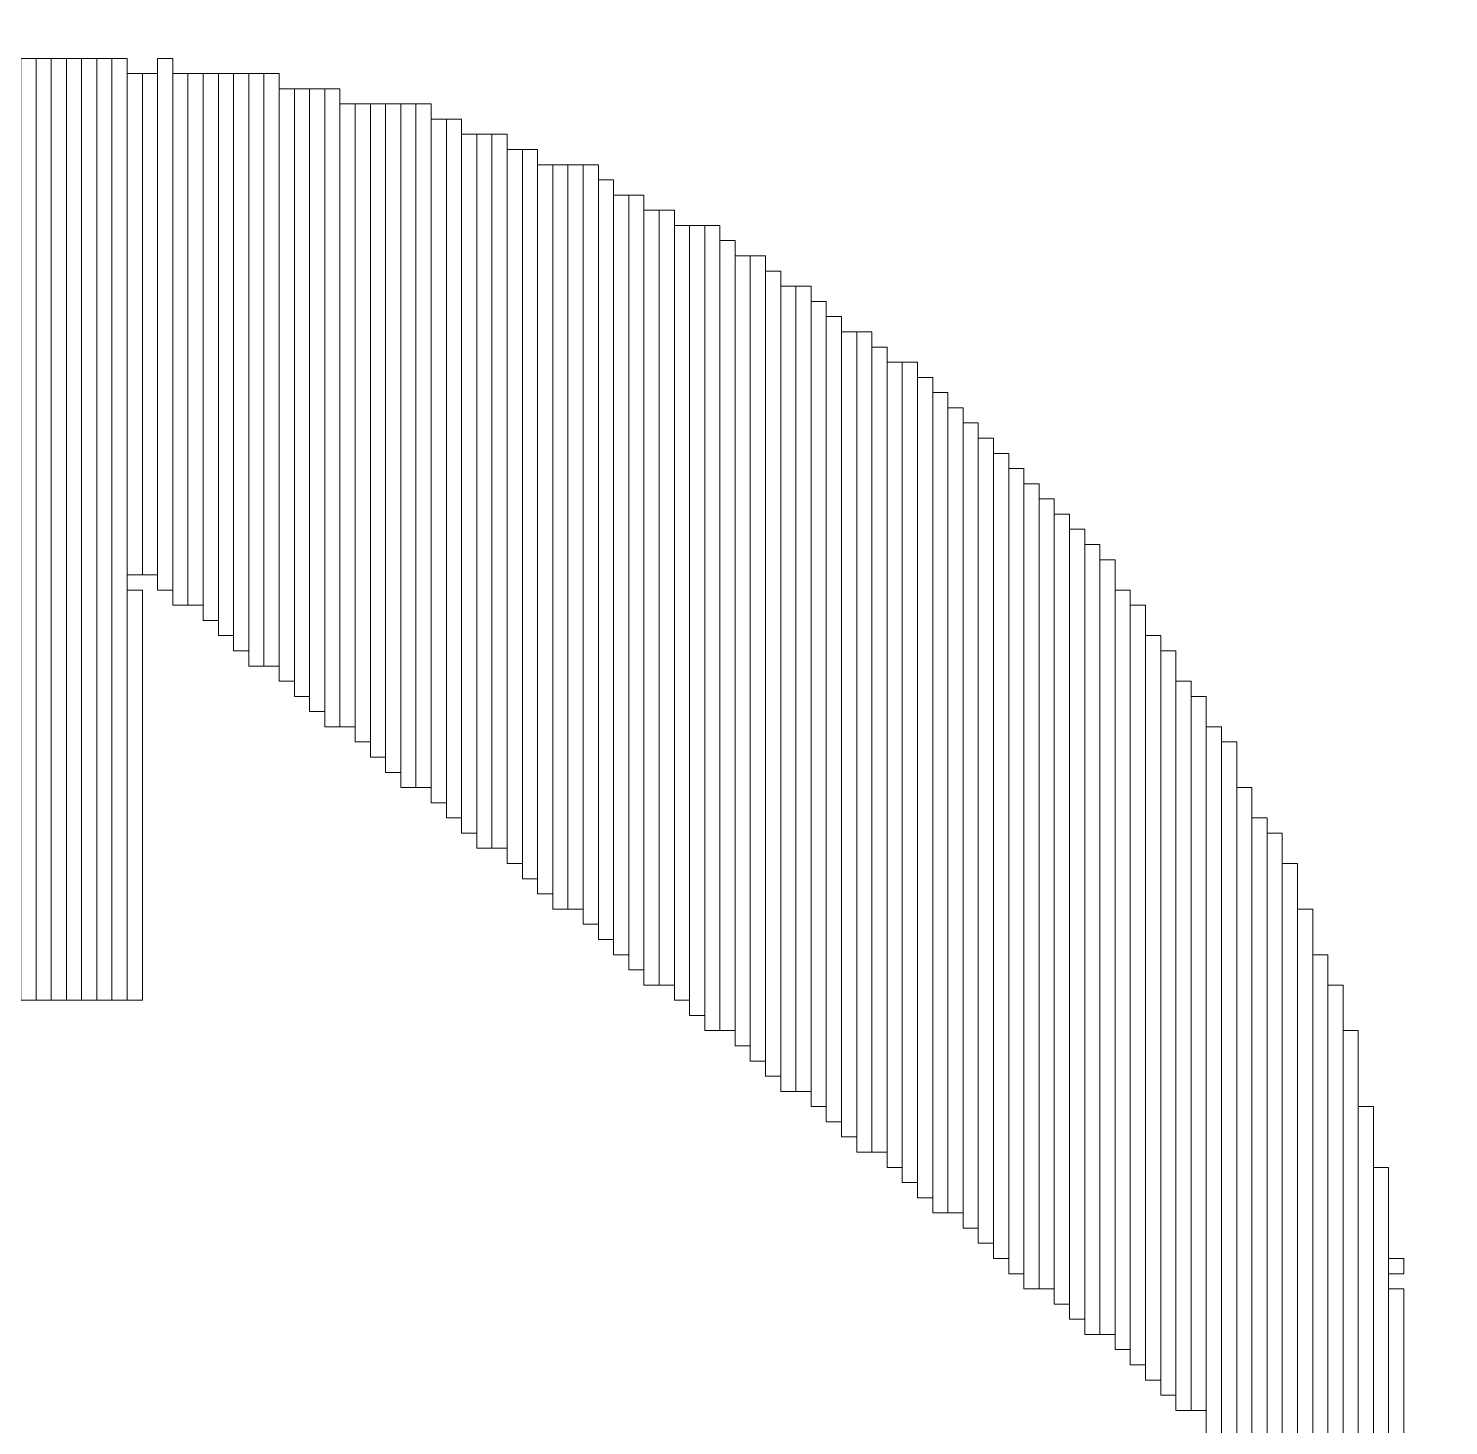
# Model space of a CAD drawing. Header units: millimetres. Extents: x -90 to 99, y -65 to 67.
# Drawn here: x 21.138 to 23.512, y 20.591 to 22.927 of the extents above; entities that cross this region are included whole.
import ezdxf

# ---------------------------------------------------------------- set-up
doc = ezdxf.new("R2010")
doc.units = ezdxf.units.MM
doc.header["$MEASUREMENT"] = 0
doc.layers.add('BG_OUTLINE', color=7, linetype='Continuous')
doc.layers.add('MA_PEN3', color=7, linetype='Continuous')

msp = doc.modelspace()

# ---------------------------------------------------------------- linework, layer by layer
at = {"layer": 'BG_OUTLINE', "color": 3, "lineweight": 9}
msp.add_open_spline([(-71.7269, -61.8795), (-71.7269, -61.8795), (-71.7343, 42.2681), (-71.7343, 42.2681), (-71.7343, 42.2681), (-71.7348, 43.0066), (-71.4419, 43.715), (-70.92, 44.2375), (-70.92, 44.2375), (-70.3982, 44.76), (-69.6866, 45.0538), (-68.9482, 45.0543), (-68.9482, 45.0543), (-68.9482, 45.0543), (75.2046, 45.0543), (75.2046, 45.0543), (75.2046, 45.0543), (76.8319, 45.0552), (78.1763, 43.7805), (78.2661, 42.1556), (78.2661, 42.1556), (78.2661, 42.1556), (78.2661, 31.2814), (78.2661, 31.2814), (78.2661, 31.2814), (78.2661, 31.2814), (72.2646, 31.2814), (72.2646, 31.2814), (72.2646, 31.2814), (72.2646, 31.2814), (72.2646, 26.9814), (72.2646, 26.9814), (72.2646, 26.9814), (72.2646, 26.9814), (78.2661, 26.9814), (78.2661, 26.9814), (78.2661, 26.9814), (78.2661, 26.9814), (78.2661, 18.6553), (78.2661, 18.6553), (78.2661, 18.6553), (78.2661, 18.6553), (72.2496, 18.6553), (72.2496, 18.6553), (72.2496, 18.6553), (72.2496, 18.6553), (72.2496, 14.3553), (72.2496, 14.3553), (72.2496, 14.3553), (72.2496, 14.3553), (78.2661, 14.3553), (78.2661, 14.3553), (78.2661, 14.3553), (78.2661, 14.3553), (78.2661, 9.255), (78.2661, 9.255), (78.2661, 9.255), (78.2661, 9.255), (72.2648, 9.255), (72.2648, 9.255), (72.2648, 9.255), (72.2648, 9.255), (72.2648, 4.955), (72.2648, 4.955), (72.2648, 4.955), (72.2648, 4.955), (78.2661, 4.955), (78.2661, 4.955), (78.2661, 4.955), (78.2661, 4.955), (78.2661, -3.3762), (78.2661, -3.3762), (78.2661, -3.3762), (78.2661, -3.3762), (72.2445, -3.3762), (72.2445, -3.3762), (72.2445, -3.3762), (72.2445, -3.3762), (72.2445, -7.6762), (72.2445, -7.6762), (72.2445, -7.6762), (72.2445, -7.6762), (78.2661, -7.6762), (78.2661, -7.6762), (78.2661, -7.6762), (78.2661, -7.6762), (78.2661, -12.7615), (78.2661, -12.7615), (78.2661, -12.7615), (78.2661, -12.7615), (72.2651, -12.7615), (72.2651, -12.7615), (72.2651, -12.7615), (72.2651, -12.7615), (72.2651, -17.0615), (72.2651, -17.0615), (72.2651, -17.0615), (72.2651, -17.0615), (78.2661, -17.0615), (78.2661, -17.0615), (78.2661, -17.0615), (78.2661, -17.0615), (78.2661, -25.4097), (78.2661, -25.4097), (78.2661, -25.4097), (78.2661, -25.4097), (72.2656, -25.4097), (72.2656, -25.4097), (72.2656, -25.4097), (72.2656, -25.4097), (72.2656, -29.7097), (72.2656, -29.7097), (72.2656, -29.7097), (72.2656, -29.7097), (78.2661, -29.7097), (78.2661, -29.7097), (78.2661, -29.7097), (78.2661, -29.7097), (78.2661, -34.793), (78.2661, -34.793), (78.2661, -34.793), (78.2661, -34.793), (72.2679, -34.793), (72.2679, -34.793), (72.2679, -34.793), (72.2679, -34.793), (72.2679, -39.0929), (72.2679, -39.0929), (72.2679, -39.0929), (72.2679, -39.0929), (78.2661, -39.0929), (78.2661, -39.0929), (78.2661, -39.0929), (78.2661, -39.0929), (78.2661, -47.4269), (78.2661, -47.4269), (78.2661, -47.4269), (78.2661, -47.4269), (72.2679, -47.4269), (72.2679, -47.4269), (72.2679, -47.4269), (72.2679, -47.4269), (72.2679, -51.7269), (72.2679, -51.7269), (72.2679, -51.7269), (72.2679, -51.7269), (78.2661, -51.7269), (78.2661, -51.7269), (78.2661, -51.7269), (78.2661, -51.7269), (78.2661, -51.8138), (78.2661, -51.8138), (78.2661, -51.8138), (78.2661, -51.8138), (78.2656, -61.8468), (78.2656, -61.8468), (78.2656, -61.8468), (78.2661, -62.6669), (77.9407, -63.4536), (77.3612, -64.0339), (77.3612, -64.0339), (76.7817, -64.6142), (75.9915, -64.9405), (75.1713, -64.941), (75.1713, -64.941), (75.1713, -64.941), (-68.6609, -64.9456), (-68.6609, -64.9456), (-68.6609, -64.9456), (-69.4735, -64.9461), (-70.2531, -64.6237), (-70.8281, -64.0495), (-70.8281, -64.0495), (-71.4031, -63.4752), (-71.7264, -62.6922), (-71.7269, -61.8795)], degree=3, knots=[0, 0, 0, 0, 0.022727, 0.022727, 0.022727, 0.022727, 0.045455, 0.045455, 0.045455, 0.045455, 0.068182, 0.068182, 0.068182, 0.068182, 0.090909, 0.090909, 0.090909, 0.090909, 0.113636, 0.113636, 0.113636, 0.113636, 0.136364, 0.136364, 0.136364, 0.136364, 0.159091, 0.159091, 0.159091, 0.159091, 0.181818, 0.181818, 0.181818, 0.181818, 0.204545, 0.204545, 0.204545, 0.204545, 0.227273, 0.227273, 0.227273, 0.227273, 0.25, 0.25, 0.25, 0.25, 0.272727, 0.272727, 0.272727, 0.272727, 0.295455, 0.295455, 0.295455, 0.295455, 0.318182, 0.318182, 0.318182, 0.318182, 0.340909, 0.340909, 0.340909, 0.340909, 0.363636, 0.363636, 0.363636, 0.363636, 0.386364, 0.386364, 0.386364, 0.386364, 0.409091, 0.409091, 0.409091, 0.409091, 0.431818, 0.431818, 0.431818, 0.431818, 0.454545, 0.454545, 0.454545, 0.454545, 0.477273, 0.477273, 0.477273, 0.477273, 0.5, 0.5, 0.5, 0.5, 0.522727, 0.522727, 0.522727, 0.522727, 0.545455, 0.545455, 0.545455, 0.545455, 0.568182, 0.568182, 0.568182, 0.568182, 0.590909, 0.590909, 0.590909, 0.590909, 0.613636, 0.613636, 0.613636, 0.613636, 0.636364, 0.636364, 0.636364, 0.636364, 0.659091, 0.659091, 0.659091, 0.659091, 0.681818, 0.681818, 0.681818, 0.681818, 0.704545, 0.704545, 0.704545, 0.704545, 0.727273, 0.727273, 0.727273, 0.727273, 0.75, 0.75, 0.75, 0.75, 0.772727, 0.772727, 0.772727, 0.772727, 0.795455, 0.795455, 0.795455, 0.795455, 0.818182, 0.818182, 0.818182, 0.818182, 0.840909, 0.840909, 0.840909, 0.840909, 0.863636, 0.863636, 0.863636, 0.863636, 0.886364, 0.886364, 0.886364, 0.886364, 0.909091, 0.909091, 0.909091, 0.909091, 0.931818, 0.931818, 0.931818, 0.931818, 0.954545, 0.954545, 0.954545, 0.954545, 0.977273, 0.977273, 0.977273, 0.977273, 1, 1, 1, 1], dxfattribs=at)
at = {"layer": 'MA_PEN3', "color": 5, "lineweight": 9}
for points in [[(21.1255, 22.8773), (21.1255, 22.8773), (21.1509, 22.8773), (21.1509, 22.8773), (21.1509, 22.8773), (21.1509, 22.8773), (21.1509, 21.3025), (21.1509, 21.3025), (21.1509, 21.3025), (21.1509, 21.3025), (21.1255, 21.3025), (21.1255, 21.3025), (21.1255, 21.3025), (21.1255, 21.3025), (21.1255, 22.8773), (21.1255, 22.8773)], [(21.1509, 22.8773), (21.1509, 22.8773), (21.1763, 22.8773), (21.1763, 22.8773), (21.1763, 22.8773), (21.1763, 22.8773), (21.1763, 21.3025), (21.1763, 21.3025), (21.1763, 21.3025), (21.1763, 21.3025), (21.1509, 21.3025), (21.1509, 21.3025), (21.1509, 21.3025), (21.1509, 21.3025), (21.1509, 22.8773), (21.1509, 22.8773)], [(21.1763, 22.8773), (21.1763, 22.8773), (21.2017, 22.8773), (21.2017, 22.8773), (21.2017, 22.8773), (21.2017, 22.8773), (21.2017, 21.3025), (21.2017, 21.3025), (21.2017, 21.3025), (21.2017, 21.3025), (21.1763, 21.3025), (21.1763, 21.3025), (21.1763, 21.3025), (21.1763, 21.3025), (21.1763, 22.8773), (21.1763, 22.8773)], [(21.2017, 22.8773), (21.2017, 22.8773), (21.2271, 22.8773), (21.2271, 22.8773), (21.2271, 22.8773), (21.2271, 22.8773), (21.2271, 21.3025), (21.2271, 21.3025), (21.2271, 21.3025), (21.2271, 21.3025), (21.2017, 21.3025), (21.2017, 21.3025), (21.2017, 21.3025), (21.2017, 21.3025), (21.2017, 22.8773), (21.2017, 22.8773)], [(21.2271, 22.8773), (21.2271, 22.8773), (21.2525, 22.8773), (21.2525, 22.8773), (21.2525, 22.8773), (21.2525, 22.8773), (21.2525, 21.3025), (21.2525, 21.3025), (21.2525, 21.3025), (21.2525, 21.3025), (21.2271, 21.3025), (21.2271, 21.3025), (21.2271, 21.3025), (21.2271, 21.3025), (21.2271, 22.8773), (21.2271, 22.8773)], [(21.2525, 22.8773), (21.2525, 22.8773), (21.2779, 22.8773), (21.2779, 22.8773), (21.2779, 22.8773), (21.2779, 22.8773), (21.2779, 21.3025), (21.2779, 21.3025), (21.2779, 21.3025), (21.2779, 21.3025), (21.2525, 21.3025), (21.2525, 21.3025), (21.2525, 21.3025), (21.2525, 21.3025), (21.2525, 22.8773), (21.2525, 22.8773)], [(21.2779, 22.8773), (21.2779, 22.8773), (21.3033, 22.8773), (21.3033, 22.8773), (21.3033, 22.8773), (21.3033, 22.8773), (21.3033, 21.3025), (21.3033, 21.3025), (21.3033, 21.3025), (21.3033, 21.3025), (21.2779, 21.3025), (21.2779, 21.3025), (21.2779, 21.3025), (21.2779, 21.3025), (21.2779, 22.8773), (21.2779, 22.8773)], [(21.3541, 22.8773), (21.3541, 22.8773), (21.3795, 22.8773), (21.3795, 22.8773), (21.3795, 22.8773), (21.3795, 22.8773), (21.3795, 21.9883), (21.3795, 21.9883), (21.3795, 21.9883), (21.3795, 21.9883), (21.3541, 21.9883), (21.3541, 21.9883), (21.3541, 21.9883), (21.3541, 21.9883), (21.3541, 22.8773), (21.3541, 22.8773)], [(21.3033, 22.8519), (21.3033, 22.8519), (21.3287, 22.8519), (21.3287, 22.8519), (21.3287, 22.8519), (21.3287, 22.8519), (21.3287, 22.0137), (21.3287, 22.0137), (21.3287, 22.0137), (21.3287, 22.0137), (21.3033, 22.0137), (21.3033, 22.0137), (21.3033, 22.0137), (21.3033, 22.0137), (21.3033, 22.8519), (21.3033, 22.8519)], [(21.3287, 22.8519), (21.3287, 22.8519), (21.3541, 22.8519), (21.3541, 22.8519), (21.3541, 22.8519), (21.3541, 22.8519), (21.3541, 22.0137), (21.3541, 22.0137), (21.3541, 22.0137), (21.3541, 22.0137), (21.3287, 22.0137), (21.3287, 22.0137), (21.3287, 22.0137), (21.3287, 22.0137), (21.3287, 22.8519), (21.3287, 22.8519)], [(21.3795, 22.8519), (21.3795, 22.8519), (21.4049, 22.8519), (21.4049, 22.8519), (21.4049, 22.8519), (21.4049, 22.8519), (21.4049, 21.9629), (21.4049, 21.9629), (21.4049, 21.9629), (21.4049, 21.9629), (21.3795, 21.9629), (21.3795, 21.9629), (21.3795, 21.9629), (21.3795, 21.9629), (21.3795, 22.8519), (21.3795, 22.8519)], [(21.4049, 22.8519), (21.4049, 22.8519), (21.4303, 22.8519), (21.4303, 22.8519), (21.4303, 22.8519), (21.4303, 22.8519), (21.4303, 21.9629), (21.4303, 21.9629), (21.4303, 21.9629), (21.4303, 21.9629), (21.4049, 21.9629), (21.4049, 21.9629), (21.4049, 21.9629), (21.4049, 21.9629), (21.4049, 22.8519), (21.4049, 22.8519)], [(21.4303, 22.8519), (21.4303, 22.8519), (21.4557, 22.8519), (21.4557, 22.8519), (21.4557, 22.8519), (21.4557, 22.8519), (21.4557, 21.9375), (21.4557, 21.9375), (21.4557, 21.9375), (21.4557, 21.9375), (21.4303, 21.9375), (21.4303, 21.9375), (21.4303, 21.9375), (21.4303, 21.9375), (21.4303, 22.8519), (21.4303, 22.8519)], [(21.4557, 22.8519), (21.4557, 22.8519), (21.4811, 22.8519), (21.4811, 22.8519), (21.4811, 22.8519), (21.4811, 22.8519), (21.4811, 21.9121), (21.4811, 21.9121), (21.4811, 21.9121), (21.4811, 21.9121), (21.4557, 21.9121), (21.4557, 21.9121), (21.4557, 21.9121), (21.4557, 21.9121), (21.4557, 22.8519), (21.4557, 22.8519)], [(21.4811, 22.8519), (21.4811, 22.8519), (21.5065, 22.8519), (21.5065, 22.8519), (21.5065, 22.8519), (21.5065, 22.8519), (21.5065, 21.8867), (21.5065, 21.8867), (21.5065, 21.8867), (21.5065, 21.8867), (21.4811, 21.8867), (21.4811, 21.8867), (21.4811, 21.8867), (21.4811, 21.8867), (21.4811, 22.8519), (21.4811, 22.8519)], [(21.5065, 22.8519), (21.5065, 22.8519), (21.5319, 22.8519), (21.5319, 22.8519), (21.5319, 22.8519), (21.5319, 22.8519), (21.5319, 21.8613), (21.5319, 21.8613), (21.5319, 21.8613), (21.5319, 21.8613), (21.5065, 21.8613), (21.5065, 21.8613), (21.5065, 21.8613), (21.5065, 21.8613), (21.5065, 22.8519), (21.5065, 22.8519)], [(21.5319, 22.8519), (21.5319, 22.8519), (21.5573, 22.8519), (21.5573, 22.8519), (21.5573, 22.8519), (21.5573, 22.8519), (21.5573, 21.8613), (21.5573, 21.8613), (21.5573, 21.8613), (21.5573, 21.8613), (21.5319, 21.8613), (21.5319, 21.8613), (21.5319, 21.8613), (21.5319, 21.8613), (21.5319, 22.8519), (21.5319, 22.8519)], [(21.5573, 22.8265), (21.5573, 22.8265), (21.5827, 22.8265), (21.5827, 22.8265), (21.5827, 22.8265), (21.5827, 22.8265), (21.5827, 21.8359), (21.5827, 21.8359), (21.5827, 21.8359), (21.5827, 21.8359), (21.5573, 21.8359), (21.5573, 21.8359), (21.5573, 21.8359), (21.5573, 21.8359), (21.5573, 22.8265), (21.5573, 22.8265)], [(21.5827, 22.8265), (21.5827, 22.8265), (21.6081, 22.8265), (21.6081, 22.8265), (21.6081, 22.8265), (21.6081, 22.8265), (21.6081, 21.8105), (21.6081, 21.8105), (21.6081, 21.8105), (21.6081, 21.8105), (21.5827, 21.8105), (21.5827, 21.8105), (21.5827, 21.8105), (21.5827, 21.8105), (21.5827, 22.8265), (21.5827, 22.8265)], [(21.6081, 22.8265), (21.6081, 22.8265), (21.6335, 22.8265), (21.6335, 22.8265), (21.6335, 22.8265), (21.6335, 22.8265), (21.6335, 21.7851), (21.6335, 21.7851), (21.6335, 21.7851), (21.6335, 21.7851), (21.6081, 21.7851), (21.6081, 21.7851), (21.6081, 21.7851), (21.6081, 21.7851), (21.6081, 22.8265), (21.6081, 22.8265)], [(21.6335, 22.8265), (21.6335, 22.8265), (21.6589, 22.8265), (21.6589, 22.8265), (21.6589, 22.8265), (21.6589, 22.8265), (21.6589, 21.7597), (21.6589, 21.7597), (21.6589, 21.7597), (21.6589, 21.7597), (21.6335, 21.7597), (21.6335, 21.7597), (21.6335, 21.7597), (21.6335, 21.7597), (21.6335, 22.8265), (21.6335, 22.8265)], [(21.6589, 22.8011), (21.6589, 22.8011), (21.6843, 22.8011), (21.6843, 22.8011), (21.6843, 22.8011), (21.6843, 22.8011), (21.6843, 21.7597), (21.6843, 21.7597), (21.6843, 21.7597), (21.6843, 21.7597), (21.6589, 21.7597), (21.6589, 21.7597), (21.6589, 21.7597), (21.6589, 21.7597), (21.6589, 22.8011), (21.6589, 22.8011)], [(21.6843, 22.8011), (21.6843, 22.8011), (21.7097, 22.8011), (21.7097, 22.8011), (21.7097, 22.8011), (21.7097, 22.8011), (21.7097, 21.7343), (21.7097, 21.7343), (21.7097, 21.7343), (21.7097, 21.7343), (21.6843, 21.7343), (21.6843, 21.7343), (21.6843, 21.7343), (21.6843, 21.7343), (21.6843, 22.8011), (21.6843, 22.8011)], [(21.7097, 22.8011), (21.7097, 22.8011), (21.7351, 22.8011), (21.7351, 22.8011), (21.7351, 22.8011), (21.7351, 22.8011), (21.7351, 21.7089), (21.7351, 21.7089), (21.7351, 21.7089), (21.7351, 21.7089), (21.7097, 21.7089), (21.7097, 21.7089), (21.7097, 21.7089), (21.7097, 21.7089), (21.7097, 22.8011), (21.7097, 22.8011)], [(21.7351, 22.8011), (21.7351, 22.8011), (21.7605, 22.8011), (21.7605, 22.8011), (21.7605, 22.8011), (21.7605, 22.8011), (21.7605, 21.6835), (21.7605, 21.6835), (21.7605, 21.6835), (21.7605, 21.6835), (21.7351, 21.6835), (21.7351, 21.6835), (21.7351, 21.6835), (21.7351, 21.6835), (21.7351, 22.8011), (21.7351, 22.8011)], [(21.7605, 22.8011), (21.7605, 22.8011), (21.7859, 22.8011), (21.7859, 22.8011), (21.7859, 22.8011), (21.7859, 22.8011), (21.7859, 21.6581), (21.7859, 21.6581), (21.7859, 21.6581), (21.7859, 21.6581), (21.7605, 21.6581), (21.7605, 21.6581), (21.7605, 21.6581), (21.7605, 21.6581), (21.7605, 22.8011), (21.7605, 22.8011)], [(21.7859, 22.8011), (21.7859, 22.8011), (21.8113, 22.8011), (21.8113, 22.8011), (21.8113, 22.8011), (21.8113, 22.8011), (21.8113, 21.6581), (21.8113, 21.6581), (21.8113, 21.6581), (21.8113, 21.6581), (21.7859, 21.6581), (21.7859, 21.6581), (21.7859, 21.6581), (21.7859, 21.6581), (21.7859, 22.8011), (21.7859, 22.8011)], [(21.8113, 22.7757), (21.8113, 22.7757), (21.8367, 22.7757), (21.8367, 22.7757), (21.8367, 22.7757), (21.8367, 22.7757), (21.8367, 21.6327), (21.8367, 21.6327), (21.8367, 21.6327), (21.8367, 21.6327), (21.8113, 21.6327), (21.8113, 21.6327), (21.8113, 21.6327), (21.8113, 21.6327), (21.8113, 22.7757), (21.8113, 22.7757)], [(21.8367, 22.7757), (21.8367, 22.7757), (21.8621, 22.7757), (21.8621, 22.7757), (21.8621, 22.7757), (21.8621, 22.7757), (21.8621, 21.6073), (21.8621, 21.6073), (21.8621, 21.6073), (21.8621, 21.6073), (21.8367, 21.6073), (21.8367, 21.6073), (21.8367, 21.6073), (21.8367, 21.6073), (21.8367, 22.7757), (21.8367, 22.7757)], [(21.8621, 22.7503), (21.8621, 22.7503), (21.8875, 22.7503), (21.8875, 22.7503), (21.8875, 22.7503), (21.8875, 22.7503), (21.8875, 21.5819), (21.8875, 21.5819), (21.8875, 21.5819), (21.8875, 21.5819), (21.8621, 21.5819), (21.8621, 21.5819), (21.8621, 21.5819), (21.8621, 21.5819), (21.8621, 22.7503), (21.8621, 22.7503)], [(21.8875, 22.7503), (21.8875, 22.7503), (21.9129, 22.7503), (21.9129, 22.7503), (21.9129, 22.7503), (21.9129, 22.7503), (21.9129, 21.5565), (21.9129, 21.5565), (21.9129, 21.5565), (21.9129, 21.5565), (21.8875, 21.5565), (21.8875, 21.5565), (21.8875, 21.5565), (21.8875, 21.5565), (21.8875, 22.7503), (21.8875, 22.7503)], [(21.9129, 22.7503), (21.9129, 22.7503), (21.9383, 22.7503), (21.9383, 22.7503), (21.9383, 22.7503), (21.9383, 22.7503), (21.9383, 21.5565), (21.9383, 21.5565), (21.9383, 21.5565), (21.9383, 21.5565), (21.9129, 21.5565), (21.9129, 21.5565), (21.9129, 21.5565), (21.9129, 21.5565), (21.9129, 22.7503), (21.9129, 22.7503)], [(21.9383, 22.7249), (21.9383, 22.7249), (21.9637, 22.7249), (21.9637, 22.7249), (21.9637, 22.7249), (21.9637, 22.7249), (21.9637, 21.5311), (21.9637, 21.5311), (21.9637, 21.5311), (21.9637, 21.5311), (21.9383, 21.5311), (21.9383, 21.5311), (21.9383, 21.5311), (21.9383, 21.5311), (21.9383, 22.7249), (21.9383, 22.7249)], [(21.9637, 22.7249), (21.9637, 22.7249), (21.9891, 22.7249), (21.9891, 22.7249), (21.9891, 22.7249), (21.9891, 22.7249), (21.9891, 21.5057), (21.9891, 21.5057), (21.9891, 21.5057), (21.9891, 21.5057), (21.9637, 21.5057), (21.9637, 21.5057), (21.9637, 21.5057), (21.9637, 21.5057), (21.9637, 22.7249), (21.9637, 22.7249)], [(21.9891, 22.6995), (21.9891, 22.6995), (22.0145, 22.6995), (22.0145, 22.6995), (22.0145, 22.6995), (22.0145, 22.6995), (22.0145, 21.4803), (22.0145, 21.4803), (22.0145, 21.4803), (22.0145, 21.4803), (21.9891, 21.4803), (21.9891, 21.4803), (21.9891, 21.4803), (21.9891, 21.4803), (21.9891, 22.6995), (21.9891, 22.6995)], [(22.0145, 22.6995), (22.0145, 22.6995), (22.0399, 22.6995), (22.0399, 22.6995), (22.0399, 22.6995), (22.0399, 22.6995), (22.0399, 21.4549), (22.0399, 21.4549), (22.0399, 21.4549), (22.0399, 21.4549), (22.0145, 21.4549), (22.0145, 21.4549), (22.0145, 21.4549), (22.0145, 21.4549), (22.0145, 22.6995), (22.0145, 22.6995)], [(22.0399, 22.6995), (22.0399, 22.6995), (22.0653, 22.6995), (22.0653, 22.6995), (22.0653, 22.6995), (22.0653, 22.6995), (22.0653, 21.4549), (22.0653, 21.4549), (22.0653, 21.4549), (22.0653, 21.4549), (22.0399, 21.4549), (22.0399, 21.4549), (22.0399, 21.4549), (22.0399, 21.4549), (22.0399, 22.6995), (22.0399, 22.6995)], [(22.0653, 22.6995), (22.0653, 22.6995), (22.0907, 22.6995), (22.0907, 22.6995), (22.0907, 22.6995), (22.0907, 22.6995), (22.0907, 21.4295), (22.0907, 21.4295), (22.0907, 21.4295), (22.0907, 21.4295), (22.0653, 21.4295), (22.0653, 21.4295), (22.0653, 21.4295), (22.0653, 21.4295), (22.0653, 22.6995), (22.0653, 22.6995)], [(22.0907, 22.6741), (22.0907, 22.6741), (22.1161, 22.6741), (22.1161, 22.6741), (22.1161, 22.6741), (22.1161, 22.6741), (22.1161, 21.4041), (22.1161, 21.4041), (22.1161, 21.4041), (22.1161, 21.4041), (22.0907, 21.4041), (22.0907, 21.4041), (22.0907, 21.4041), (22.0907, 21.4041), (22.0907, 22.6741), (22.0907, 22.6741)], [(22.1161, 22.6487), (22.1161, 22.6487), (22.1415, 22.6487), (22.1415, 22.6487), (22.1415, 22.6487), (22.1415, 22.6487), (22.1415, 21.3787), (22.1415, 21.3787), (22.1415, 21.3787), (22.1415, 21.3787), (22.1161, 21.3787), (22.1161, 21.3787), (22.1161, 21.3787), (22.1161, 21.3787), (22.1161, 22.6487), (22.1161, 22.6487)], [(22.1415, 22.6487), (22.1415, 22.6487), (22.1669, 22.6487), (22.1669, 22.6487), (22.1669, 22.6487), (22.1669, 22.6487), (22.1669, 21.3533), (22.1669, 21.3533), (22.1669, 21.3533), (22.1669, 21.3533), (22.1415, 21.3533), (22.1415, 21.3533), (22.1415, 21.3533), (22.1415, 21.3533), (22.1415, 22.6487), (22.1415, 22.6487)], [(22.1669, 22.6233), (22.1669, 22.6233), (22.1923, 22.6233), (22.1923, 22.6233), (22.1923, 22.6233), (22.1923, 22.6233), (22.1923, 21.3279), (22.1923, 21.3279), (22.1923, 21.3279), (22.1923, 21.3279), (22.1669, 21.3279), (22.1669, 21.3279), (22.1669, 21.3279), (22.1669, 21.3279), (22.1669, 22.6233), (22.1669, 22.6233)], [(22.1923, 22.6233), (22.1923, 22.6233), (22.2177, 22.6233), (22.2177, 22.6233), (22.2177, 22.6233), (22.2177, 22.6233), (22.2177, 21.3279), (22.2177, 21.3279), (22.2177, 21.3279), (22.2177, 21.3279), (22.1923, 21.3279), (22.1923, 21.3279), (22.1923, 21.3279), (22.1923, 21.3279), (22.1923, 22.6233), (22.1923, 22.6233)], [(22.2177, 22.5979), (22.2177, 22.5979), (22.2431, 22.5979), (22.2431, 22.5979), (22.2431, 22.5979), (22.2431, 22.5979), (22.2431, 21.3025), (22.2431, 21.3025), (22.2431, 21.3025), (22.2431, 21.3025), (22.2177, 21.3025), (22.2177, 21.3025), (22.2177, 21.3025), (22.2177, 21.3025), (22.2177, 22.5979), (22.2177, 22.5979)], [(22.2431, 22.5979), (22.2431, 22.5979), (22.2685, 22.5979), (22.2685, 22.5979), (22.2685, 22.5979), (22.2685, 22.5979), (22.2685, 21.2771), (22.2685, 21.2771), (22.2685, 21.2771), (22.2685, 21.2771), (22.2431, 21.2771), (22.2431, 21.2771), (22.2431, 21.2771), (22.2431, 21.2771), (22.2431, 22.5979), (22.2431, 22.5979)], [(22.2685, 22.5979), (22.2685, 22.5979), (22.2939, 22.5979), (22.2939, 22.5979), (22.2939, 22.5979), (22.2939, 22.5979), (22.2939, 21.2517), (22.2939, 21.2517), (22.2939, 21.2517), (22.2939, 21.2517), (22.2685, 21.2517), (22.2685, 21.2517), (22.2685, 21.2517), (22.2685, 21.2517), (22.2685, 22.5979), (22.2685, 22.5979)], [(22.2939, 22.5725), (22.2939, 22.5725), (22.3193, 22.5725), (22.3193, 22.5725), (22.3193, 22.5725), (22.3193, 22.5725), (22.3193, 21.2517), (22.3193, 21.2517), (22.3193, 21.2517), (22.3193, 21.2517), (22.2939, 21.2517), (22.2939, 21.2517), (22.2939, 21.2517), (22.2939, 21.2517), (22.2939, 22.5725), (22.2939, 22.5725)], [(22.3193, 22.5471), (22.3193, 22.5471), (22.3447, 22.5471), (22.3447, 22.5471), (22.3447, 22.5471), (22.3447, 22.5471), (22.3447, 21.2263), (22.3447, 21.2263), (22.3447, 21.2263), (22.3447, 21.2263), (22.3193, 21.2263), (22.3193, 21.2263), (22.3193, 21.2263), (22.3193, 21.2263), (22.3193, 22.5471), (22.3193, 22.5471)], [(22.3447, 22.5471), (22.3447, 22.5471), (22.3701, 22.5471), (22.3701, 22.5471), (22.3701, 22.5471), (22.3701, 22.5471), (22.3701, 21.2009), (22.3701, 21.2009), (22.3701, 21.2009), (22.3701, 21.2009), (22.3447, 21.2009), (22.3447, 21.2009), (22.3447, 21.2009), (22.3447, 21.2009), (22.3447, 22.5471), (22.3447, 22.5471)], [(22.3701, 22.5217), (22.3701, 22.5217), (22.3955, 22.5217), (22.3955, 22.5217), (22.3955, 22.5217), (22.3955, 22.5217), (22.3955, 21.1755), (22.3955, 21.1755), (22.3955, 21.1755), (22.3955, 21.1755), (22.3701, 21.1755), (22.3701, 21.1755), (22.3701, 21.1755), (22.3701, 21.1755), (22.3701, 22.5217), (22.3701, 22.5217)], [(22.3955, 22.4963), (22.3955, 22.4963), (22.4209, 22.4963), (22.4209, 22.4963), (22.4209, 22.4963), (22.4209, 22.4963), (22.4209, 21.1501), (22.4209, 21.1501), (22.4209, 21.1501), (22.4209, 21.1501), (22.3955, 21.1501), (22.3955, 21.1501), (22.3955, 21.1501), (22.3955, 21.1501), (22.3955, 22.4963), (22.3955, 22.4963)], [(22.4209, 22.4963), (22.4209, 22.4963), (22.4463, 22.4963), (22.4463, 22.4963), (22.4463, 22.4963), (22.4463, 22.4963), (22.4463, 21.1501), (22.4463, 21.1501), (22.4463, 21.1501), (22.4463, 21.1501), (22.4209, 21.1501), (22.4209, 21.1501), (22.4209, 21.1501), (22.4209, 21.1501), (22.4209, 22.4963), (22.4209, 22.4963)], [(22.4463, 22.4709), (22.4463, 22.4709), (22.4717, 22.4709), (22.4717, 22.4709), (22.4717, 22.4709), (22.4717, 22.4709), (22.4717, 21.1247), (22.4717, 21.1247), (22.4717, 21.1247), (22.4717, 21.1247), (22.4463, 21.1247), (22.4463, 21.1247), (22.4463, 21.1247), (22.4463, 21.1247), (22.4463, 22.4709), (22.4463, 22.4709)], [(22.4717, 22.4455), (22.4717, 22.4455), (22.4971, 22.4455), (22.4971, 22.4455), (22.4971, 22.4455), (22.4971, 22.4455), (22.4971, 21.0993), (22.4971, 21.0993), (22.4971, 21.0993), (22.4971, 21.0993), (22.4717, 21.0993), (22.4717, 21.0993), (22.4717, 21.0993), (22.4717, 21.0993), (22.4717, 22.4455), (22.4717, 22.4455)], [(22.4971, 22.4201), (22.4971, 22.4201), (22.5225, 22.4201), (22.5225, 22.4201), (22.5225, 22.4201), (22.5225, 22.4201), (22.5225, 21.0739), (22.5225, 21.0739), (22.5225, 21.0739), (22.5225, 21.0739), (22.4971, 21.0739), (22.4971, 21.0739), (22.4971, 21.0739), (22.4971, 21.0739), (22.4971, 22.4201), (22.4971, 22.4201)], [(22.5225, 22.4201), (22.5225, 22.4201), (22.5479, 22.4201), (22.5479, 22.4201), (22.5479, 22.4201), (22.5479, 22.4201), (22.5479, 21.0485), (22.5479, 21.0485), (22.5479, 21.0485), (22.5479, 21.0485), (22.5225, 21.0485), (22.5225, 21.0485), (22.5225, 21.0485), (22.5225, 21.0485), (22.5225, 22.4201), (22.5225, 22.4201)], [(22.5479, 22.3947), (22.5479, 22.3947), (22.5733, 22.3947), (22.5733, 22.3947), (22.5733, 22.3947), (22.5733, 22.3947), (22.5733, 21.0485), (22.5733, 21.0485), (22.5733, 21.0485), (22.5733, 21.0485), (22.5479, 21.0485), (22.5479, 21.0485), (22.5479, 21.0485), (22.5479, 21.0485), (22.5479, 22.3947), (22.5479, 22.3947)], [(22.5733, 22.3693), (22.5733, 22.3693), (22.5987, 22.3693), (22.5987, 22.3693), (22.5987, 22.3693), (22.5987, 22.3693), (22.5987, 21.0231), (22.5987, 21.0231), (22.5987, 21.0231), (22.5987, 21.0231), (22.5733, 21.0231), (22.5733, 21.0231), (22.5733, 21.0231), (22.5733, 21.0231), (22.5733, 22.3693), (22.5733, 22.3693)], [(22.5987, 22.3693), (22.5987, 22.3693), (22.6241, 22.3693), (22.6241, 22.3693), (22.6241, 22.3693), (22.6241, 22.3693), (22.6241, 20.9977), (22.6241, 20.9977), (22.6241, 20.9977), (22.6241, 20.9977), (22.5987, 20.9977), (22.5987, 20.9977), (22.5987, 20.9977), (22.5987, 20.9977), (22.5987, 22.3693), (22.5987, 22.3693)], [(22.6241, 22.3439), (22.6241, 22.3439), (22.6495, 22.3439), (22.6495, 22.3439), (22.6495, 22.3439), (22.6495, 22.3439), (22.6495, 20.9723), (22.6495, 20.9723), (22.6495, 20.9723), (22.6495, 20.9723), (22.6241, 20.9723), (22.6241, 20.9723), (22.6241, 20.9723), (22.6241, 20.9723), (22.6241, 22.3439), (22.6241, 22.3439)], [(22.6495, 22.3185), (22.6495, 22.3185), (22.6749, 22.3185), (22.6749, 22.3185), (22.6749, 22.3185), (22.6749, 22.3185), (22.6749, 20.9469), (22.6749, 20.9469), (22.6749, 20.9469), (22.6749, 20.9469), (22.6495, 20.9469), (22.6495, 20.9469), (22.6495, 20.9469), (22.6495, 20.9469), (22.6495, 22.3185), (22.6495, 22.3185)], [(22.6749, 22.2931), (22.6749, 22.2931), (22.7003, 22.2931), (22.7003, 22.2931), (22.7003, 22.2931), (22.7003, 22.2931), (22.7003, 20.9469), (22.7003, 20.9469), (22.7003, 20.9469), (22.7003, 20.9469), (22.6749, 20.9469), (22.6749, 20.9469), (22.6749, 20.9469), (22.6749, 20.9469), (22.6749, 22.2931), (22.6749, 22.2931)], [(22.7003, 22.2677), (22.7003, 22.2677), (22.7257, 22.2677), (22.7257, 22.2677), (22.7257, 22.2677), (22.7257, 22.2677), (22.7257, 20.9215), (22.7257, 20.9215), (22.7257, 20.9215), (22.7257, 20.9215), (22.7003, 20.9215), (22.7003, 20.9215), (22.7003, 20.9215), (22.7003, 20.9215), (22.7003, 22.2677), (22.7003, 22.2677)], [(22.7257, 22.2423), (22.7257, 22.2423), (22.7511, 22.2423), (22.7511, 22.2423), (22.7511, 22.2423), (22.7511, 22.2423), (22.7511, 20.8961), (22.7511, 20.8961), (22.7511, 20.8961), (22.7511, 20.8961), (22.7257, 20.8961), (22.7257, 20.8961), (22.7257, 20.8961), (22.7257, 20.8961), (22.7257, 22.2423), (22.7257, 22.2423)], [(22.7511, 22.2169), (22.7511, 22.2169), (22.7765, 22.2169), (22.7765, 22.2169), (22.7765, 22.2169), (22.7765, 22.2169), (22.7765, 20.8707), (22.7765, 20.8707), (22.7765, 20.8707), (22.7765, 20.8707), (22.7511, 20.8707), (22.7511, 20.8707), (22.7511, 20.8707), (22.7511, 20.8707), (22.7511, 22.2169), (22.7511, 22.2169)], [(22.7765, 22.1915), (22.7765, 22.1915), (22.8019, 22.1915), (22.8019, 22.1915), (22.8019, 22.1915), (22.8019, 22.1915), (22.8019, 20.8453), (22.8019, 20.8453), (22.8019, 20.8453), (22.8019, 20.8453), (22.7765, 20.8453), (22.7765, 20.8453), (22.7765, 20.8453), (22.7765, 20.8453), (22.7765, 22.1915), (22.7765, 22.1915)], [(22.8019, 22.1661), (22.8019, 22.1661), (22.8273, 22.1661), (22.8273, 22.1661), (22.8273, 22.1661), (22.8273, 22.1661), (22.8273, 20.8199), (22.8273, 20.8199), (22.8273, 20.8199), (22.8273, 20.8199), (22.8019, 20.8199), (22.8019, 20.8199), (22.8019, 20.8199), (22.8019, 20.8199), (22.8019, 22.1661), (22.8019, 22.1661)], [(22.8273, 22.1407), (22.8273, 22.1407), (22.8527, 22.1407), (22.8527, 22.1407), (22.8527, 22.1407), (22.8527, 22.1407), (22.8527, 20.8199), (22.8527, 20.8199), (22.8527, 20.8199), (22.8527, 20.8199), (22.8273, 20.8199), (22.8273, 20.8199), (22.8273, 20.8199), (22.8273, 20.8199), (22.8273, 22.1407), (22.8273, 22.1407)], [(22.8527, 22.1153), (22.8527, 22.1153), (22.8781, 22.1153), (22.8781, 22.1153), (22.8781, 22.1153), (22.8781, 22.1153), (22.8781, 20.7945), (22.8781, 20.7945), (22.8781, 20.7945), (22.8781, 20.7945), (22.8527, 20.7945), (22.8527, 20.7945), (22.8527, 20.7945), (22.8527, 20.7945), (22.8527, 22.1153), (22.8527, 22.1153)], [(22.8781, 22.0899), (22.8781, 22.0899), (22.9035, 22.0899), (22.9035, 22.0899), (22.9035, 22.0899), (22.9035, 22.0899), (22.9035, 20.7691), (22.9035, 20.7691), (22.9035, 20.7691), (22.9035, 20.7691), (22.8781, 20.7691), (22.8781, 20.7691), (22.8781, 20.7691), (22.8781, 20.7691), (22.8781, 22.0899), (22.8781, 22.0899)], [(22.9035, 22.0645), (22.9035, 22.0645), (22.9289, 22.0645), (22.9289, 22.0645), (22.9289, 22.0645), (22.9289, 22.0645), (22.9289, 20.7437), (22.9289, 20.7437), (22.9289, 20.7437), (22.9289, 20.7437), (22.9035, 20.7437), (22.9035, 20.7437), (22.9035, 20.7437), (22.9035, 20.7437), (22.9035, 22.0645), (22.9035, 22.0645)], [(22.9289, 22.0391), (22.9289, 22.0391), (22.9543, 22.0391), (22.9543, 22.0391), (22.9543, 22.0391), (22.9543, 22.0391), (22.9543, 20.7437), (22.9543, 20.7437), (22.9543, 20.7437), (22.9543, 20.7437), (22.9289, 20.7437), (22.9289, 20.7437), (22.9289, 20.7437), (22.9289, 20.7437), (22.9289, 22.0391), (22.9289, 22.0391)], [(21.3033, 21.9883), (21.3033, 21.9883), (21.3287, 21.9883), (21.3287, 21.9883), (21.3287, 21.9883), (21.3287, 21.9883), (21.3287, 21.3025), (21.3287, 21.3025), (21.3287, 21.3025), (21.3287, 21.3025), (21.3033, 21.3025), (21.3033, 21.3025), (21.3033, 21.3025), (21.3033, 21.3025), (21.3033, 21.9883), (21.3033, 21.9883)], [(22.9543, 21.9883), (22.9543, 21.9883), (22.9797, 21.9883), (22.9797, 21.9883), (22.9797, 21.9883), (22.9797, 21.9883), (22.9797, 20.7183), (22.9797, 20.7183), (22.9797, 20.7183), (22.9797, 20.7183), (22.9543, 20.7183), (22.9543, 20.7183), (22.9543, 20.7183), (22.9543, 20.7183), (22.9543, 21.9883), (22.9543, 21.9883)], [(22.9797, 21.9629), (22.9797, 21.9629), (23.0051, 21.9629), (23.0051, 21.9629), (23.0051, 21.9629), (23.0051, 21.9629), (23.0051, 20.6929), (23.0051, 20.6929), (23.0051, 20.6929), (23.0051, 20.6929), (22.9797, 20.6929), (22.9797, 20.6929), (22.9797, 20.6929), (22.9797, 20.6929), (22.9797, 21.9629), (22.9797, 21.9629)], [(23.0051, 21.9121), (23.0051, 21.9121), (23.0305, 21.9121), (23.0305, 21.9121), (23.0305, 21.9121), (23.0305, 21.9121), (23.0305, 20.6675), (23.0305, 20.6675), (23.0305, 20.6675), (23.0305, 20.6675), (23.0051, 20.6675), (23.0051, 20.6675), (23.0051, 20.6675), (23.0051, 20.6675), (23.0051, 21.9121), (23.0051, 21.9121)], [(23.0305, 21.8867), (23.0305, 21.8867), (23.0559, 21.8867), (23.0559, 21.8867), (23.0559, 21.8867), (23.0559, 21.8867), (23.0559, 20.6421), (23.0559, 20.6421), (23.0559, 20.6421), (23.0559, 20.6421), (23.0305, 20.6421), (23.0305, 20.6421), (23.0305, 20.6421), (23.0305, 20.6421), (23.0305, 21.8867), (23.0305, 21.8867)], [(23.0559, 21.8359), (23.0559, 21.8359), (23.0813, 21.8359), (23.0813, 21.8359), (23.0813, 21.8359), (23.0813, 21.8359), (23.0813, 20.6167), (23.0813, 20.6167), (23.0813, 20.6167), (23.0813, 20.6167), (23.0559, 20.6167), (23.0559, 20.6167), (23.0559, 20.6167), (23.0559, 20.6167), (23.0559, 21.8359), (23.0559, 21.8359)], [(23.0813, 21.8105), (23.0813, 21.8105), (23.1067, 21.8105), (23.1067, 21.8105), (23.1067, 21.8105), (23.1067, 21.8105), (23.1067, 20.6167), (23.1067, 20.6167), (23.1067, 20.6167), (23.1067, 20.6167), (23.0813, 20.6167), (23.0813, 20.6167), (23.0813, 20.6167), (23.0813, 20.6167), (23.0813, 21.8105), (23.0813, 21.8105)], [(23.1067, 21.7597), (23.1067, 21.7597), (23.1321, 21.7597), (23.1321, 21.7597), (23.1321, 21.7597), (23.1321, 21.7597), (23.1321, 19.4229), (23.1321, 19.4229), (23.1321, 19.4229), (23.1321, 19.4229), (23.1067, 19.4229), (23.1067, 19.4229), (23.1067, 19.4229), (23.1067, 19.4229), (23.1067, 21.7597), (23.1067, 21.7597)], [(23.1321, 21.7343), (23.1321, 21.7343), (23.1575, 21.7343), (23.1575, 21.7343), (23.1575, 21.7343), (23.1575, 21.7343), (23.1575, 19.4737), (23.1575, 19.4737), (23.1575, 19.4737), (23.1575, 19.4737), (23.1321, 19.4737), (23.1321, 19.4737), (23.1321, 19.4737), (23.1321, 19.4737), (23.1321, 21.7343), (23.1321, 21.7343)], [(23.1575, 21.6581), (23.1575, 21.6581), (23.1829, 21.6581), (23.1829, 21.6581), (23.1829, 21.6581), (23.1829, 21.6581), (23.1829, 19.5245), (23.1829, 19.5245), (23.1829, 19.5245), (23.1829, 19.5245), (23.1575, 19.5245), (23.1575, 19.5245), (23.1575, 19.5245), (23.1575, 19.5245), (23.1575, 21.6581), (23.1575, 21.6581)], [(23.1829, 21.6073), (23.1829, 21.6073), (23.2083, 21.6073), (23.2083, 21.6073), (23.2083, 21.6073), (23.2083, 21.6073), (23.2083, 19.5753), (23.2083, 19.5753), (23.2083, 19.5753), (23.2083, 19.5753), (23.1829, 19.5753), (23.1829, 19.5753), (23.1829, 19.5753), (23.1829, 19.5753), (23.1829, 21.6073), (23.1829, 21.6073)], [(23.2083, 21.5819), (23.2083, 21.5819), (23.2337, 21.5819), (23.2337, 21.5819), (23.2337, 21.5819), (23.2337, 21.5819), (23.2337, 19.6261), (23.2337, 19.6261), (23.2337, 19.6261), (23.2337, 19.6261), (23.2083, 19.6261), (23.2083, 19.6261), (23.2083, 19.6261), (23.2083, 19.6261), (23.2083, 21.5819), (23.2083, 21.5819)], [(23.2337, 21.5311), (23.2337, 21.5311), (23.2591, 21.5311), (23.2591, 21.5311), (23.2591, 21.5311), (23.2591, 21.5311), (23.2591, 19.6769), (23.2591, 19.6769), (23.2591, 19.6769), (23.2591, 19.6769), (23.2337, 19.6769), (23.2337, 19.6769), (23.2337, 19.6769), (23.2337, 19.6769), (23.2337, 21.5311), (23.2337, 21.5311)], [(23.2591, 21.4549), (23.2591, 21.4549), (23.2845, 21.4549), (23.2845, 21.4549), (23.2845, 21.4549), (23.2845, 21.4549), (23.2845, 19.7531), (23.2845, 19.7531), (23.2845, 19.7531), (23.2845, 19.7531), (23.2591, 19.7531), (23.2591, 19.7531), (23.2591, 19.7531), (23.2591, 19.7531), (23.2591, 21.4549), (23.2591, 21.4549)], [(23.2845, 21.3787), (23.2845, 21.3787), (23.3099, 21.3787), (23.3099, 21.3787), (23.3099, 21.3787), (23.3099, 21.3787), (23.3099, 19.8039), (23.3099, 19.8039), (23.3099, 19.8039), (23.3099, 19.8039), (23.2845, 19.8039), (23.2845, 19.8039), (23.2845, 19.8039), (23.2845, 19.8039), (23.2845, 21.3787), (23.2845, 21.3787)], [(23.3099, 21.3279), (23.3099, 21.3279), (23.3353, 21.3279), (23.3353, 21.3279), (23.3353, 21.3279), (23.3353, 21.3279), (23.3353, 19.8801), (23.3353, 19.8801), (23.3353, 19.8801), (23.3353, 19.8801), (23.3099, 19.8801), (23.3099, 19.8801), (23.3099, 19.8801), (23.3099, 19.8801), (23.3099, 21.3279), (23.3099, 21.3279)], [(23.3353, 21.2517), (23.3353, 21.2517), (23.3607, 21.2517), (23.3607, 21.2517), (23.3607, 21.2517), (23.3607, 21.2517), (23.3607, 19.9309), (23.3607, 19.9309), (23.3607, 19.9309), (23.3607, 19.9309), (23.3353, 19.9309), (23.3353, 19.9309), (23.3353, 19.9309), (23.3353, 19.9309), (23.3353, 21.2517), (23.3353, 21.2517)], [(23.3607, 21.1247), (23.3607, 21.1247), (23.3861, 21.1247), (23.3861, 21.1247), (23.3861, 21.1247), (23.3861, 21.1247), (23.3861, 20.0833), (23.3861, 20.0833), (23.3861, 20.0833), (23.3861, 20.0833), (23.3607, 20.0833), (23.3607, 20.0833), (23.3607, 20.0833), (23.3607, 20.0833), (23.3607, 21.1247), (23.3607, 21.1247)], [(23.3861, 21.0231), (23.3861, 21.0231), (23.4115, 21.0231), (23.4115, 21.0231), (23.4115, 21.0231), (23.4115, 21.0231), (23.4115, 20.1849), (23.4115, 20.1849), (23.4115, 20.1849), (23.4115, 20.1849), (23.3861, 20.1849), (23.3861, 20.1849), (23.3861, 20.1849), (23.3861, 20.1849), (23.3861, 21.0231), (23.3861, 21.0231)], [(23.4115, 20.8707), (23.4115, 20.8707), (23.4369, 20.8707), (23.4369, 20.8707), (23.4369, 20.8707), (23.4369, 20.8707), (23.4369, 20.8453), (23.4369, 20.8453), (23.4369, 20.8453), (23.4369, 20.8453), (23.4115, 20.8453), (23.4115, 20.8453), (23.4115, 20.8453), (23.4115, 20.8453), (23.4115, 20.8707), (23.4115, 20.8707)], [(23.4115, 20.8199), (23.4115, 20.8199), (23.4369, 20.8199), (23.4369, 20.8199), (23.4369, 20.8199), (23.4369, 20.8199), (23.4369, 20.3627), (23.4369, 20.3627), (23.4369, 20.3627), (23.4369, 20.3627), (23.4115, 20.3627), (23.4115, 20.3627), (23.4115, 20.3627), (23.4115, 20.3627), (23.4115, 20.8199), (23.4115, 20.8199)]]:
    msp.add_open_spline(points, degree=3, knots=[0, 0, 0, 0, 0.25, 0.25, 0.25, 0.25, 0.5, 0.5, 0.5, 0.5, 0.75, 0.75, 0.75, 0.75, 1, 1, 1, 1], dxfattribs=at)

doc.saveas('drawing.dxf')
